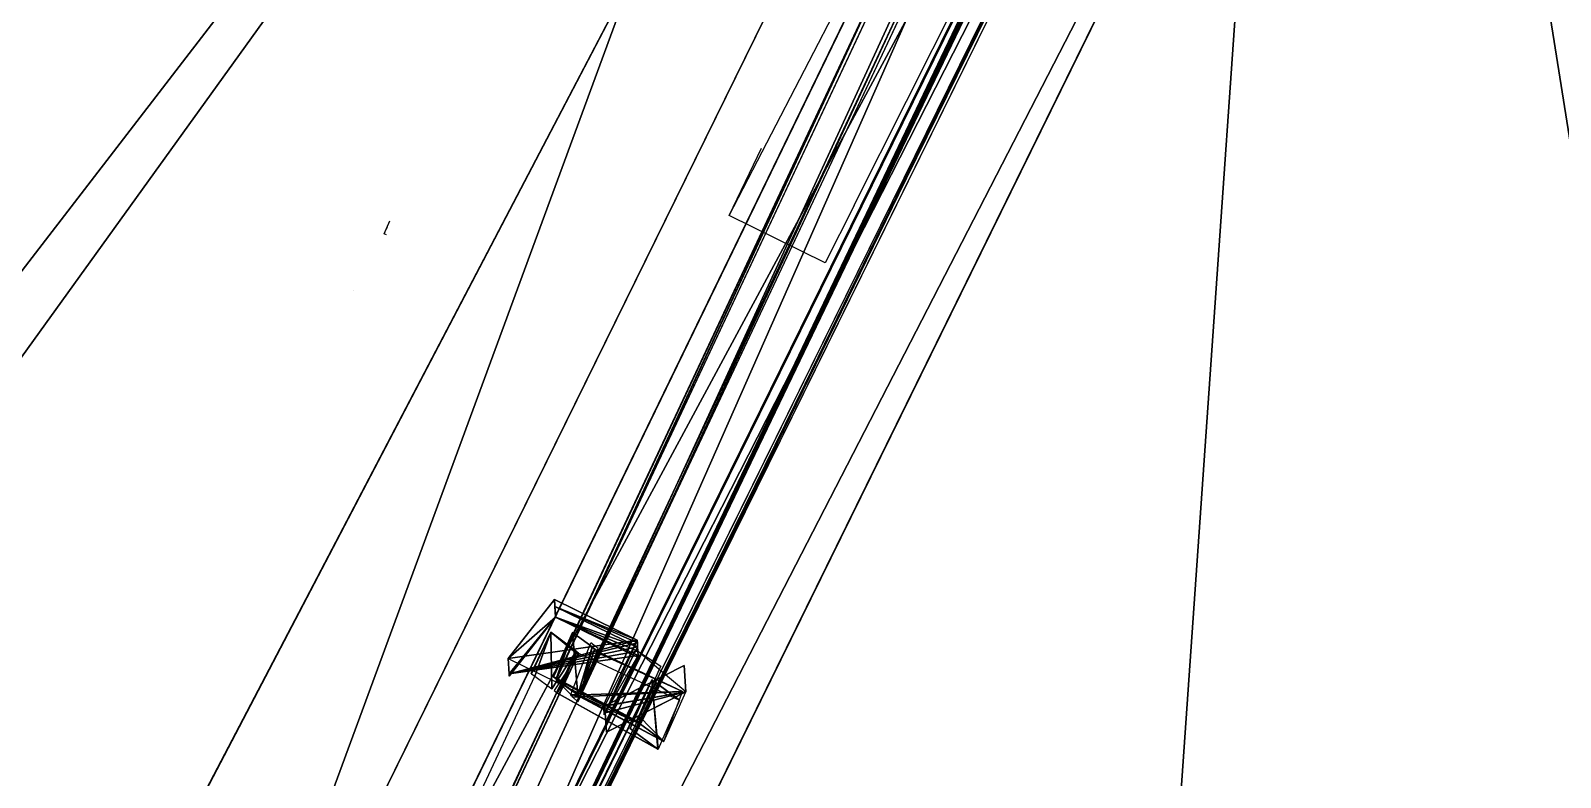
# Model space of a CAD drawing. Extents: x -273 to 66, y -64 to 315.
# Drawn here: x -10.475 to -6.105, y -6.295 to -4.159 of the extents above; entities that cross this region are included whole.
import ezdxf

# ---------------------------------------------------------------- set-up
doc = ezdxf.new("R2010")
doc.units = 0
doc.header["$MEASUREMENT"] = 0
doc.layers.get('0').update_dxf_attribs({"color": 13, "linetype": 'CONTINUOUS'})

# ---------------------------------------------------------------- blocks, each defined once
blk = doc.blocks.new('HOUSE')
at = {"color": 0}
for p, q in [((126.817, 361.542, -69.233), (126.817, 623.588, -68.536)), ((130.347, 548.681, -109.745), (131.93, 623.253, -109.371)), ((137.295, 622.832, -108.441), (136.719, 552.482, -109.454)), ((139.441, 371.364, -117.679), (138.545, 622.773, -117.679)), ((137.13, 622.482, -118.747), (137.144, 502.773, -118.747)), ((137.13, 622.482, -118.747), (139.457, 366.9, -118.747)), ((136.584, 619.267, -72.695), (139.519, 366.798, -72.695)), ((137.144, 502.773, -108.375), (137.13, 619.008, -108.375)), ((137.144, 502.773, -108.375), (137.13, 619.008, -108.375)), ((137.144, 502.773, -108.375), (137.13, 619.008, -108.375)), ((137.144, 619.008, -108.375), (137.144, 502.773, -108.375)), ((137.144, 619.008, -108.375), (137.144, 502.773, -108.375)), ((131.055, 618.071, -107.395), (132.088, 422.486, -107.395)), ((144.441, 610.943, -68.569), (144.441, 361.542, -69.233)), ((138.67, 572.446, -109.13), (138.625, 519.37, -108.868)), ((138.729, 571.027, -109.13), (139.457, 367.025, -109.13)), ((133.03, 519.573, -107.937), (132.116, 569.627, -108.844)), ((133.247, 519.58, -103.032), (132.333, 569.634, -103.94)), ((130.347, 548.681, -109.749), (130.311, 553.116, -109.732)), ((136.731, 552.482, -109.738), (136.694, 548.684, -109.755)), ((136.719, 552.482, -109.458), (136.719, 552.482, -109.454)), ((136.719, 552.482, -109.467), (136.731, 552.482, -109.738)), ((136.719, 552.482, -109.458), (136.719, 552.482, -109.467)), ((136.682, 548.683, -109.475), (130.347, 548.681, -109.749)), ((130.347, 548.681, -109.745), (130.347, 548.681, -109.749)), ((136.694, 548.684, -109.755), (136.682, 548.683, -109.475)), ((136.682, 548.683, -109.475), (136.682, 548.683, -109.462)), ((137.851, 544.095, -109.493), (137.851, 544.095, -109.764)), ((137.851, 544.095, -109.484), (137.851, 544.095, -109.493)), ((137.851, 544.095, -109.484), (137.851, 544.095, -109.48)), ((112.469, 538.705, -109.469), (112.438, 539.54, -109.469)), ((112.427, 539.159, -101.497), (112.429, 539.225, -101.497)), ((112.427, 539.159, -108.787), (112.427, 539.159, -108.822)), ((112.634, 538.705, -109.469), (112.469, 538.705, -109.469)), ((112.634, 534.355, -160.045), (112.634, 534.355, -159.689)), ((131.62, 522.77, -110.512), (130.705, 518.42, -110.512)), ((130.705, 518.42, -193.029), (131.62, 522.77, -193.029)), ((137.08, 522.77, -120.448), (130.705, 518.42, -120.448)), ((130.705, 518.42, -193.029), (137.08, 522.77, -193.029)), ((131.62, 522.77, -160.721), (131.62, 522.816, -110.488)), ((137.08, 522.77, -160.721), (131.62, 522.77, -160.721)), ((131.62, 522.77, -160.721), (137.08, 522.77, -161.087)), ((131.62, 522.77, -192.788), (137.08, 522.77, -192.696)), ((131.62, 522.77, -192.788), (131.62, 522.77, -160.721)), ((131.62, 522.77, -160.721), (137.08, 522.77, -161.087)), ((131.62, 522.77, -160.721), (131.62, 522.77, -110.512)), ((131.62, 522.77, -192.788), (131.62, 522.77, -160.721)), ((131.62, 522.77, -193.029), (131.62, 522.77, -192.788)), ((137.08, 522.77, -110.512), (131.62, 522.77, -110.512)), ((137.08, 522.77, -160.721), (131.62, 522.77, -160.721)), ((131.62, 522.77, -160.721), (131.62, 522.77, -110.512)), ((132.91, 522.427, -107.946), (134.154, 522.469, -79.782)), ((133.03, 519.573, -107.937), (132.91, 522.427, -107.946)), ((134.265, 519.374, -79.772), (133.984, 522.653, -79.776)), ((134.154, 522.469, -79.782), (134.168, 522.469, -79.474)), ((134.602, 519.626, -72.35), (134.154, 522.469, -79.782)), ((134.602, 519.626, -72.35), (134.154, 522.469, -79.782)), ((134.315, 522.475, -76.125), (134.63, 522.485, -69.001)), ((134.75, 519.631, -68.992), (134.46, 522.669, -68.995)), ((134.63, 522.485, -69.001), (134.745, 519.746, -68.993)), ((134.63, 522.485, -69.001), (134.745, 519.746, -68.993)), ((137.08, 522.77, -140.585), (138.486, 522.929, -108.646)), ((138.495, 522.712, -108.645), (137.08, 522.77, -140.585)), ((137.08, 522.77, -140.585), (137.08, 522.77, -120.448)), ((137.08, 522.77, -120.448), (137.08, 518.42, -120.448)), ((137.08, 522.77, -161.087), (137.08, 518.42, -160.732)), ((137.08, 522.77, -161.087), (137.08, 522.77, -160.721)), ((137.08, 522.77, -161.087), (137.08, 518.42, -160.732)), ((137.08, 518.42, -161.087), (137.08, 522.77, -161.087)), ((137.08, 522.77, -161.087), (137.08, 522.77, -160.721)), ((137.08, 518.42, -161.087), (137.08, 522.77, -161.087)), ((137.08, 518.42, -192.785), (137.08, 522.77, -192.696)), ((137.08, 522.77, -192.696), (137.08, 522.77, -180.759)), ((137.08, 522.77, -192.696), (137.08, 522.77, -180.759)), ((137.08, 522.77, -161.087), (137.08, 522.77, -160.721)), ((137.08, 522.77, -140.585), (137.08, 522.77, -120.448)), ((137.08, 522.77, -193.029), (137.08, 522.77, -192.696)), ((137.08, 522.77, -192.696), (137.08, 522.77, -180.759)), ((137.08, 522.77, -120.448), (137.08, 522.77, -110.512)), ((137.08, 522.77, -140.585), (137.08, 522.77, -120.448)), ((140.247, 522.64, -69.1), (137.08, 518.42, -69.1)), ((137.08, 518.42, -193.029), (140.247, 522.64, -193.029)), ((138.486, 522.929, -108.646), (138.495, 522.712, -108.645)), ((138.495, 522.712, -108.645), (138.621, 519.718, -108.636)), ((140.382, 519.43, -69.09), (140.07, 522.581, -69.227)), ((140.382, 519.43, -69.09), (140.247, 522.64, -69.1)), ((131.759, 521.849, -109.272), (131.771, 521.85, -108.992)), ((131.802, 519.147, -109.261), (131.759, 521.849, -109.272)), ((131.771, 521.85, -108.992), (131.772, 521.85, -108.979)), ((131.772, 521.85, -108.979), (133.373, 521.904, -72.703)), ((133.373, 521.904, -72.703), (133.375, 521.811, -72.703)), ((133.373, 521.904, -72.703), (133.375, 521.811, -72.703)), ((133.385, 521.905, -72.448), (133.375, 521.811, -72.703)), ((133.385, 521.905, -72.448), (133.375, 521.811, -72.703)), ((133.421, 521.906, -71.631), (133.385, 521.905, -72.448)), ((133.528, 521.91, -69.21), (133.421, 521.906, -71.631)), ((133.528, 521.91, -69.21), (133.421, 521.906, -71.631)), ((133.421, 521.906, -71.631), (133.436, 520.965, -71.627)), ((133.528, 521.91, -69.21), (133.529, 521.85, -69.21)), ((133.535, 521.91, -69.046), (133.528, 521.91, -69.21)), ((133.528, 521.91, -69.21), (133.529, 521.85, -69.21)), ((133.528, 521.91, -69.21), (133.529, 521.85, -69.21)), ((133.535, 521.91, -69.046), (133.529, 521.85, -69.21)), ((133.535, 521.91, -69.046), (133.529, 521.85, -69.21)), ((133.529, 521.85, -69.21), (133.571, 519.207, -69.199)), ((138.368, 521.966, -109.262), (138.324, 468.89, -109)), ((138.639, 521.975, -103.135), (138.368, 521.966, -109.262)), ((138.639, 521.975, -103.135), (138.368, 521.966, -109.262)), ((138.368, 521.966, -109.267), (138.501, 518.812, -109.257)), ((138.368, 521.966, -109.262), (138.368, 521.966, -109.267)), ((138.839, 521.982, -98.598), (138.639, 521.975, -103.135)), ((140.125, 522.026, -69.484), (140.273, 518.872, -69.126)), ((133.436, 520.965, -71.627), (133.251, 519.196, -76.457)), ((133.436, 520.965, -71.627), (133.464, 519.203, -71.619)), ((133, 519.572, -108.636), (138.625, 519.37, -108.868)), ((133.001, 519.572, -108.611), (133, 519.572, -108.636)), ((133.001, 519.572, -108.611), (133.03, 519.573, -107.937)), ((133.055, 519.574, -107.383), (133.03, 519.573, -107.937)), ((133.055, 519.574, -107.383), (133.03, 519.573, -107.937)), ((133.055, 519.574, -107.383), (133.03, 519.573, -107.937)), ((133.223, 519.579, -103.586), (133.055, 519.574, -107.383)), ((133.223, 519.579, -103.586), (133.055, 519.574, -107.383)), ((133.223, 519.579, -103.586), (133.055, 519.574, -107.383)), ((133.223, 519.579, -103.586), (133.221, 519.537, -103.586)), ((134.265, 519.374, -79.772), (133.221, 519.537, -103.586)), ((133.247, 519.58, -103.032), (133.223, 519.579, -103.586)), ((133.247, 519.58, -103.032), (133.223, 519.579, -103.586)), ((133.247, 519.58, -103.032), (133.223, 519.579, -103.586)), ((133.247, 519.58, -103.032), (133.223, 519.579, -103.586)), ((134.425, 519.349, -76.114), (134.261, 519.343, -79.834)), ((134.602, 519.626, -72.35), (134.265, 519.374, -79.772)), ((134.602, 519.626, -72.35), (134.265, 519.374, -79.772)), ((134.425, 519.349, -76.114), (134.265, 519.374, -79.772)), ((134.425, 519.349, -76.114), (134.75, 519.631, -68.992)), ((134.425, 519.349, -76.114), (134.75, 519.631, -68.992)), ((134.425, 519.349, -76.114), (134.75, 519.631, -68.992)), ((134.75, 519.62, -68.992), (134.425, 519.349, -76.114)), ((134.75, 519.62, -68.992), (134.425, 519.349, -76.114)), ((134.75, 519.62, -68.992), (134.425, 519.349, -76.114)), ((134.764, 519.3, -68.991), (134.425, 519.349, -76.114)), ((134.615, 519.627, -72.042), (134.602, 519.626, -72.35)), ((134.615, 519.627, -72.042), (134.602, 519.626, -72.35)), ((134.615, 519.627, -72.042), (134.602, 519.626, -72.35)), ((134.615, 519.627, -72.042), (134.602, 519.626, -72.35)), ((134.615, 519.627, -72.042), (134.75, 519.631, -68.992)), ((134.615, 519.627, -72.042), (134.75, 519.631, -68.992)), ((134.615, 519.627, -72.042), (134.75, 519.631, -68.992)), ((134.615, 519.627, -72.042), (134.75, 519.631, -68.992)), ((134.745, 519.746, -68.993), (134.763, 519.632, -68.693)), ((134.745, 519.746, -68.993), (134.75, 519.631, -68.992)), ((134.745, 519.746, -68.993), (134.75, 519.631, -68.992)), ((134.745, 519.746, -68.993), (134.763, 519.632, -68.693)), ((134.745, 519.746, -68.993), (134.75, 519.631, -68.992)), ((134.745, 519.746, -68.993), (134.75, 519.631, -68.992)), ((134.763, 519.632, -68.693), (134.75, 519.62, -68.992)), ((134.763, 519.632, -68.693), (134.75, 519.62, -68.992)), ((134.763, 519.632, -68.693), (134.75, 519.62, -68.992)), ((134.75, 519.631, -68.992), (134.75, 519.62, -68.992)), ((140.382, 519.43, -69.09), (134.75, 519.631, -68.992)), ((134.75, 519.631, -68.992), (134.756, 519.631, -68.857)), ((140.382, 519.43, -69.09), (134.75, 519.631, -68.992)), ((134.75, 519.631, -68.992), (134.756, 519.631, -68.857)), ((134.75, 519.631, -68.992), (134.756, 519.631, -68.857)), ((134.75, 519.631, -68.992), (134.756, 519.631, -68.857)), ((140.382, 519.43, -69.09), (134.75, 519.631, -68.992)), ((134.75, 519.631, -68.992), (134.756, 519.631, -68.857)), ((134.75, 519.631, -68.992), (134.75, 519.62, -68.992)), ((134.75, 519.631, -68.992), (134.75, 519.62, -68.992)), ((134.75, 519.62, -68.992), (134.764, 519.3, -68.991)), ((134.756, 519.631, -68.857), (134.763, 519.632, -68.693)), ((134.756, 519.631, -68.857), (134.763, 519.632, -68.693)), ((134.756, 519.631, -68.857), (134.763, 519.632, -68.693)), ((134.756, 519.631, -68.857), (134.763, 519.632, -68.693)), ((138.621, 519.718, -108.636), (138.625, 519.37, -108.868)), ((138.625, 519.37, -108.868), (138.896, 519.379, -102.74)), ((138.625, 519.37, -108.868), (138.896, 519.379, -102.74)), ((138.625, 519.37, -108.868), (138.896, 519.379, -102.74)), ((138.896, 519.379, -102.74), (140.382, 519.43, -69.09)), ((138.896, 519.379, -102.74), (140.382, 519.43, -69.09)), ((131.814, 519.147, -108.99), (131.802, 519.147, -109.261)), ((131.815, 519.147, -108.981), (131.814, 519.147, -108.99)), ((131.815, 519.147, -108.981), (132.031, 519.155, -104.072)), ((133.251, 519.196, -76.457), (133.464, 519.203, -71.619)), ((133.464, 519.203, -71.619), (133.571, 519.207, -69.199)), ((133.571, 519.207, -69.199), (140.258, 518.871, -69.474)), ((140.273, 518.872, -69.126), (133.571, 519.207, -69.199)), ((138.501, 518.812, -109.257), (140.258, 518.871, -69.474)), ((140.258, 518.871, -69.474), (140.273, 518.872, -69.126)), ((140.258, 518.871, -69.474), (140.273, 518.872, -69.126)), ((130.705, 518.42, -193.029), (137.08, 518.42, -193.029)), ((130.705, 518.42, -121.937), (130.705, 518.42, -193.029)), ((130.705, 518.42, -120.448), (130.705, 518.42, -121.937)), ((130.705, 518.42, -110.512), (130.705, 518.42, -120.448)), ((130.705, 518.42, -120.448), (130.705, 518.42, -121.937)), ((130.705, 518.42, -121.937), (130.705, 518.42, -193.029)), ((137.08, 518.42, -120.448), (137.08, 518.42, -160.732)), ((137.08, 518.42, -160.732), (137.08, 518.42, -161.087)), ((137.08, 518.295, -192.788), (137.08, 518.42, -192.785)), ((137.08, 518.42, -160.732), (137.08, 518.42, -161.087)), ((137.08, 518.42, -160.732), (137.08, 518.295, -160.721)), ((137.08, 518.42, -69.1), (137.08, 518.42, -120.448)), ((137.08, 518.42, -192.785), (137.08, 518.42, -193.029)), ((137.08, 518.42, -160.732), (137.08, 518.42, -161.087)), ((137.08, 518.42, -120.448), (137.08, 518.42, -160.732)), ((137.08, 518.295, -160.721), (137.08, 518.295, -192.788))]:
    blk.add_line(p, q, dxfattribs=at)
at = {"color": 17}
for p, q in [((139.457, 366.9, -102.793), (137.13, 622.482, -102.793)), ((139.394, 379.01, -69.233), (136.602, 619.172, -69.233)), ((138.781, 468.63, -108.375), (138.781, 619.008, -108.375)), ((132.113, 417.736, -103.176), (131.055, 618.071, -103.176)), ((134.763, 519.632, -68.693), (133.836, 572.389, -68.914)), ((138.896, 519.379, -102.74), (138.94, 572.455, -103.002)), ((133.806, 564.928, -72.539), (134.602, 519.626, -72.35)), ((134.46, 522.669, -68.995), (133.984, 522.653, -79.776)), ((134.168, 522.469, -79.474), (134.315, 522.475, -76.125)), ((134.168, 522.469, -79.474), (134.615, 519.627, -72.042)), ((134.168, 522.469, -79.474), (134.615, 519.627, -72.042)), ((134.315, 522.475, -76.125), (134.745, 519.746, -68.993)), ((134.315, 522.475, -76.125), (134.745, 519.746, -68.993)), ((134.464, 522.428, -69.002), (140.07, 522.581, -69.227)), ((134.63, 522.485, -69.001), (140.07, 522.581, -69.227)), ((140.07, 522.581, -69.227), (134.75, 519.631, -68.992)), ((140.07, 522.581, -69.227), (134.75, 519.631, -68.992)), ((137.08, 522.77, -160.721), (137.08, 522.77, -140.585)), ((137.08, 522.77, -180.759), (137.08, 522.77, -161.087)), ((137.08, 522.77, -180.759), (137.08, 522.77, -161.087)), ((137.08, 522.77, -160.721), (137.08, 522.77, -140.585)), ((137.08, 522.77, -180.759), (137.08, 522.77, -161.087)), ((137.08, 522.77, -160.721), (137.08, 522.77, -140.585)), ((140.247, 522.64, -69.1), (138.495, 522.712, -108.645)), ((140.247, 522.64, -193.029), (140.247, 522.64, -69.1)), ((133.375, 521.811, -72.703), (133.101, 519.191, -79.859)), ((133.385, 521.905, -72.448), (133.373, 521.904, -72.703)), ((133.375, 521.811, -72.703), (134.301, 469.147, -72.483)), ((133.529, 521.85, -69.21), (133.436, 520.965, -71.627)), ((133.529, 521.85, -69.21), (133.436, 520.965, -71.627)), ((133.528, 521.91, -69.21), (140.125, 522.026, -69.484)), ((134.462, 469.152, -68.826), (133.535, 521.91, -69.046)), ((138.595, 468.899, -102.873), (138.639, 521.975, -103.135)), ((140.125, 522.026, -69.484), (138.839, 521.982, -98.598)), ((134.602, 519.626, -72.35), (133.247, 519.58, -103.032)), ((134.602, 519.626, -72.35), (133.247, 519.58, -103.032)), ((134.602, 519.626, -72.35), (133.247, 519.58, -103.032)), ((140.382, 519.43, -69.09), (134.756, 519.631, -68.857)), ((132.031, 519.155, -104.072), (133.101, 519.191, -79.859)), ((132.946, 469.101, -103.165), (132.031, 519.155, -104.072)), ((137.08, 518.42, -161.087), (137.08, 518.42, -192.785)), ((137.08, 518.42, -161.087), (137.08, 518.42, -192.785)), ((137.08, 518.42, -161.087), (137.08, 518.42, -192.785))]:
    blk.add_line(p, q, dxfattribs=at)
at = {"color": 0}
mesh = blk.add_polyface(dxfattribs=at)
corners = [(136.601, 623.588, -68.536), (126.817, 361.542, -69.233), (126.817, 623.588, -68.536), (139.597, 361.542, -69.233), (144.441, 623.588, -68.536), (144.441, 361.542, -69.233), (144.441, 610.943, -68.569)]
mesh.append_faces([[corners[k] for k in face] for face in [(0, 1, 2), (5, 4, 6)]], dxfattribs={"vtx0": -1, "color": 0})
mesh.append_faces([[corners[k] for k in face] for face in [(1, 0, 3), (3, 4, 5)]], dxfattribs={"vtx0": -1, "vtx1": -1, "color": 0})
mesh.append_faces([[corners[k] for k in face] for face in [(3, 0, 4)]], dxfattribs={"vtx0": -1, "vtx2": -1, "color": 0})
mesh = blk.add_polyface(dxfattribs=at)
corners = [(137.13, 619.008, -108.375), (137.144, 502.773, -118.747), (137.144, 502.773, -108.375), (137.13, 622.482, -118.747), (137.13, 622.482, -108.375)]
mesh.append_faces([[corners[k] for k in face] for face in [(0, 1, 2), (3, 0, 4)]], dxfattribs={"vtx0": -1, "color": 0})
mesh.append_faces([[corners[k] for k in face] for face in [(1, 0, 3)]], dxfattribs={"vtx0": -1, "vtx1": -1, "color": 0})
at = {"color": 17}
mesh = blk.add_polyface(dxfattribs=at)
corners = [(137.13, 622.482, -118.747), (139.457, 366.9, -102.793), (139.457, 366.9, -118.747), (137.13, 622.482, -102.793), (137.13, 622.482, -108.375)]
mesh.append_faces([[corners[k] for k in face] for face in [(0, 1, 2), (3, 0, 4)]], dxfattribs={"vtx0": -1, "color": 17})
mesh.append_faces([[corners[k] for k in face] for face in [(1, 0, 3)]], dxfattribs={"vtx0": -1, "vtx1": -1, "color": 17})
mesh = blk.add_polyface(dxfattribs=at)
corners = [(139.519, 366.798, -72.695), (139.394, 379.01, -69.233), (139.537, 366.703, -69.233), (136.584, 619.267, -72.695), (136.602, 619.172, -69.233)]
mesh.append_faces([[corners[k] for k in face] for face in [(0, 1, 2), (1, 3, 4)]], dxfattribs={"vtx0": -1, "color": 17})
mesh.append_faces([[corners[k] for k in face] for face in [(1, 0, 3)]], dxfattribs={"vtx0": -1, "vtx2": -1, "color": 17})
at = {"color": 0}
mesh = blk.add_polyface(dxfattribs=at)
corners = [(138.781, 619.008, -108.375), (137.144, 502.773, -108.375), (137.144, 619.008, -108.375), (138.781, 468.63, -108.375), (138.781, 369.177, -108.375), (17.281, 619.008, -108.375), (62.288, 369.177, -108.375), (17.281, 369.177, -108.375), (112.657, 619.008, -108.375), (70.511, 369.177, -108.375), (132.367, 619.008, -108.375), (137.13, 619.008, -108.375)]
mesh.append_faces([[corners[k] for k in face] for face in [(0, 1, 2), (5, 6, 7), (1, 10, 11)]], dxfattribs={"vtx0": -1, "color": 0})
mesh.append_faces([[corners[k] for k in face] for face in [(6, 8, 9), (9, 8, 4)]], dxfattribs={"vtx0": -1, "vtx1": -1, "color": 0})
mesh.append_faces([[corners[k] for k in face] for face in [(4, 10, 1)]], dxfattribs={"vtx0": -1, "vtx1": -1, "vtx2": -1, "color": 0})
mesh.append_faces([[corners[k] for k in face] for face in [(1, 0, 3), (1, 3, 4), (6, 5, 8), (4, 8, 10)]], dxfattribs={"vtx0": -1, "vtx2": -1, "color": 0})
mesh = blk.add_polyface(dxfattribs=at)
corners = [(137.144, 502.773, -108.375), (137.13, 619.008, -108.375), (137.144, 619.008, -108.375)]
mesh.append_faces([[corners[k] for k in face] for face in [(0, 1, 2)]], dxfattribs={"color": 0})
at = {"color": 17}
mesh = blk.add_polyface(dxfattribs=at)
corners = [(131.055, 618.071, -103.176), (132.113, 417.736, -107.395), (132.113, 417.736, -103.176), (132.113, 417.781, -107.395), (132.088, 422.486, -107.395), (131.055, 618.071, -107.395)]
mesh.append_faces([[corners[k] for k in face] for face in [(0, 1, 2), (4, 0, 5)]], dxfattribs={"vtx0": -1, "color": 17})
mesh.append_faces([[corners[k] for k in face] for face in [(1, 0, 3), (3, 0, 4)]], dxfattribs={"vtx0": -1, "vtx1": -1, "color": 17})
mesh = blk.add_polyface(dxfattribs=at)
corners = [(134.615, 519.627, -72.042), (133.806, 564.928, -72.539), (134.602, 519.626, -72.35), (134.75, 519.631, -68.992), (134.756, 519.631, -68.857), (134.763, 519.632, -68.693), (133.836, 572.389, -68.914), (133.83, 572.33, -69.077), (133.676, 572.291, -72.57), (133.686, 572.384, -72.315), (133.829, 572.389, -69.077), (133.722, 572.386, -71.498)]
mesh.append_faces([[corners[k] for k in face] for face in [(0, 1, 2), (9, 10, 11)]], dxfattribs={"vtx0": -1, "color": 17})
mesh.append_faces([[corners[k] for k in face] for face in [(1, 7, 8)]], dxfattribs={"vtx0": -1, "vtx1": -1, "color": 17})
mesh.append_faces([[corners[k] for k in face] for face in [(1, 0, 3), (1, 3, 4), (1, 4, 5), (1, 5, 6), (1, 6, 7), (7, 9, 8), (9, 7, 10)]], dxfattribs={"vtx0": -1, "vtx2": -1, "color": 17})
mesh = blk.add_polyface(dxfattribs=at)
corners = [(138.67, 572.446, -109.13), (138.896, 519.379, -102.74), (138.625, 519.37, -108.868), (138.94, 572.455, -103.002)]
mesh.append_faces([[corners[k] for k in face] for face in [(0, 1, 2), (1, 0, 3)]], dxfattribs={"vtx0": -1, "color": 17})
mesh = blk.add_polyface(dxfattribs=at)
corners = [(133.055, 519.574, -107.383), (132.116, 569.627, -108.844), (133.03, 519.573, -107.937), (133.223, 519.579, -103.586), (133.247, 519.58, -103.032), (132.333, 569.634, -103.94)]
mesh.append_faces([[corners[k] for k in face] for face in [(0, 1, 2), (1, 4, 5)]], dxfattribs={"vtx0": -1, "color": 17})
mesh.append_faces([[corners[k] for k in face] for face in [(1, 0, 3), (1, 3, 4)]], dxfattribs={"vtx0": -1, "vtx2": -1, "color": 17})
mesh = blk.add_polyface(dxfattribs=at)
corners = [(131.62, 522.77, -110.512), (130.705, 518.42, -120.448), (130.705, 518.42, -110.512), (130.705, 518.42, -121.937), (130.705, 518.42, -193.029), (131.62, 522.77, -193.029), (131.62, 522.77, -160.721), (131.62, 522.77, -192.788)]
mesh.append_faces([[corners[k] for k in face] for face in [(0, 1, 2), (5, 6, 7)]], dxfattribs={"vtx0": -1, "color": 17})
mesh.append_faces([[corners[k] for k in face] for face in [(1, 0, 3), (3, 0, 4), (4, 0, 5)]], dxfattribs={"vtx0": -1, "vtx1": -1, "color": 17})
mesh.append_faces([[corners[k] for k in face] for face in [(5, 0, 6)]], dxfattribs={"vtx0": -1, "vtx2": -1, "color": 17})
at = {"color": 0}
mesh = blk.add_polyface(dxfattribs=at)
corners = [(137.08, 522.77, -192.696), (130.705, 518.42, -193.029), (137.08, 522.77, -193.029), (130.705, 518.42, -121.937), (137.08, 522.77, -180.759), (137.08, 522.77, -161.087), (137.08, 522.77, -160.721), (137.08, 522.77, -140.585), (137.08, 522.77, -120.448), (130.705, 518.42, -120.448)]
mesh.append_faces([[corners[k] for k in face] for face in [(0, 1, 2), (3, 8, 9)]], dxfattribs={"vtx0": -1, "color": 0})
mesh.append_faces([[corners[k] for k in face] for face in [(1, 0, 3)]], dxfattribs={"vtx0": -1, "vtx1": -1, "color": 0})
mesh.append_faces([[corners[k] for k in face] for face in [(3, 0, 4), (3, 4, 5), (3, 5, 6), (3, 6, 7), (3, 7, 8)]], dxfattribs={"vtx0": -1, "vtx2": -1, "color": 0})
mesh = blk.add_polyface(dxfattribs=at)
corners = [(137.08, 522.77, -160.721), (137.08, 522.77, -161.087), (131.62, 522.77, -160.721)]
mesh.append_faces([[corners[k] for k in face] for face in [(0, 1, 2)]], dxfattribs={"color": 0})
at = {"color": 17}
mesh = blk.add_polyface(dxfattribs=at)
corners = [(131.62, 522.77, -160.721), (137.08, 522.77, -192.696), (131.62, 522.77, -192.788), (137.08, 522.77, -180.759), (137.08, 522.77, -161.087)]
mesh.append_faces([[corners[k] for k in face] for face in [(0, 1, 2), (3, 0, 4)]], dxfattribs={"vtx0": -1, "color": 17})
mesh.append_faces([[corners[k] for k in face] for face in [(1, 0, 3)]], dxfattribs={"vtx0": -1, "vtx1": -1, "color": 17})
mesh = blk.add_polyface(dxfattribs=at)
corners = [(131.62, 522.77, -110.512), (137.08, 522.77, -160.721), (131.62, 522.77, -160.721), (137.08, 522.77, -140.585), (137.08, 522.77, -120.448), (137.08, 522.77, -110.512)]
mesh.append_faces([[corners[k] for k in face] for face in [(0, 1, 2), (4, 0, 5)]], dxfattribs={"vtx0": -1, "color": 17})
mesh.append_faces([[corners[k] for k in face] for face in [(1, 0, 3), (3, 0, 4)]], dxfattribs={"vtx0": -1, "vtx1": -1, "color": 17})
mesh = blk.add_polyface(dxfattribs=at)
corners = [(133.055, 519.574, -107.383), (132.91, 522.427, -107.946), (133.03, 519.573, -107.937), (133.223, 519.579, -103.586), (133.247, 519.58, -103.032), (134.602, 519.626, -72.35), (134.154, 522.469, -79.782)]
mesh.append_faces([[corners[k] for k in face] for face in [(0, 1, 2), (1, 5, 6)]], dxfattribs={"vtx0": -1, "color": 17})
mesh.append_faces([[corners[k] for k in face] for face in [(1, 0, 3), (1, 3, 4), (1, 4, 5)]], dxfattribs={"vtx0": -1, "vtx2": -1, "color": 17})
at = {"color": 0}
mesh = blk.add_polyface(dxfattribs=at)
corners = [(134.615, 519.627, -72.042), (134.154, 522.469, -79.782), (134.602, 519.626, -72.35), (134.168, 522.469, -79.474)]
mesh.append_faces([[corners[k] for k in face] for face in [(0, 1, 2), (1, 0, 3)]], dxfattribs={"vtx0": -1, "color": 0})
at = {"color": 17}
mesh = blk.add_polyface(dxfattribs=at)
corners = [(134.75, 519.631, -68.992), (134.168, 522.469, -79.474), (134.615, 519.627, -72.042), (134.745, 519.746, -68.993), (134.315, 522.475, -76.125)]
mesh.append_faces([[corners[k] for k in face] for face in [(0, 1, 2), (1, 3, 4)]], dxfattribs={"vtx0": -1, "color": 17})
mesh.append_faces([[corners[k] for k in face] for face in [(1, 0, 3)]], dxfattribs={"vtx0": -1, "vtx2": -1, "color": 17})
mesh = blk.add_polyface(dxfattribs=at)
corners = [(134.63, 522.485, -69.001), (134.315, 522.475, -76.125), (134.745, 519.746, -68.993)]
mesh.append_faces([[corners[k] for k in face] for face in [(0, 1, 2)]], dxfattribs={"color": 17})
mesh = blk.add_polyface(dxfattribs=at)
corners = [(134.745, 519.746, -68.993), (140.07, 522.581, -69.227), (134.63, 522.485, -69.001), (134.75, 519.631, -68.992)]
mesh.append_faces([[corners[k] for k in face] for face in [(0, 1, 2), (1, 0, 3)]], dxfattribs={"vtx0": -1, "color": 17})
mesh = blk.add_polyface(dxfattribs=at)
corners = [(140.382, 519.43, -69.09), (140.07, 522.581, -69.227), (134.75, 519.631, -68.992)]
mesh.append_faces([[corners[k] for k in face] for face in [(0, 1, 2)]], dxfattribs={"color": 17})
mesh = blk.add_polyface(dxfattribs=at)
corners = [(137.08, 518.42, -160.732), (137.08, 522.77, -120.448), (137.08, 518.42, -120.448), (137.08, 522.77, -161.087), (137.08, 522.77, -160.721), (137.08, 522.77, -140.585)]
mesh.append_faces([[corners[k] for k in face] for face in [(0, 1, 2), (1, 4, 5)]], dxfattribs={"vtx0": -1, "color": 17})
mesh.append_faces([[corners[k] for k in face] for face in [(1, 0, 3), (1, 3, 4)]], dxfattribs={"vtx0": -1, "vtx2": -1, "color": 17})
at = {"color": 0}
mesh = blk.add_polyface(dxfattribs=at)
corners = [(137.08, 522.77, -161.087), (137.08, 518.42, -160.732), (137.08, 518.42, -161.087)]
mesh.append_faces([[corners[k] for k in face] for face in [(0, 1, 2)]], dxfattribs={"color": 0})
at = {"color": 17}
mesh = blk.add_polyface(dxfattribs=at)
corners = [(137.08, 522.77, -192.696), (137.08, 518.42, -161.087), (137.08, 518.42, -192.785), (137.08, 522.77, -161.087), (137.08, 522.77, -180.759)]
mesh.append_faces([[corners[k] for k in face] for face in [(0, 1, 2), (3, 0, 4)]], dxfattribs={"vtx0": -1, "color": 17})
mesh.append_faces([[corners[k] for k in face] for face in [(1, 0, 3)]], dxfattribs={"vtx0": -1, "vtx1": -1, "color": 17})
mesh = blk.add_polyface(dxfattribs=at)
corners = [(137.08, 518.42, -69.1), (137.08, 518.42, -160.732), (137.08, 518.42, -120.448), (140.247, 522.64, -69.1), (137.08, 518.42, -161.087), (137.08, 518.42, -192.785), (137.08, 518.42, -193.029), (140.247, 522.64, -193.029)]
mesh.append_faces([[corners[k] for k in face] for face in [(0, 1, 2), (6, 3, 7)]], dxfattribs={"vtx0": -1, "color": 17})
mesh.append_faces([[corners[k] for k in face] for face in [(1, 3, 4), (4, 3, 5), (5, 3, 6)]], dxfattribs={"vtx0": -1, "vtx1": -1, "color": 17})
mesh.append_faces([[corners[k] for k in face] for face in [(1, 0, 3)]], dxfattribs={"vtx0": -1, "vtx2": -1, "color": 17})
mesh = blk.add_polyface(dxfattribs=at)
corners = [(138.896, 519.379, -102.74), (138.621, 519.718, -108.636), (138.625, 519.37, -108.868), (140.382, 519.43, -69.09), (140.247, 522.64, -69.1), (138.495, 522.712, -108.645)]
mesh.append_faces([[corners[k] for k in face] for face in [(0, 1, 2), (1, 4, 5)]], dxfattribs={"vtx0": -1, "color": 17})
mesh.append_faces([[corners[k] for k in face] for face in [(1, 0, 3), (1, 3, 4)]], dxfattribs={"vtx0": -1, "vtx2": -1, "color": 17})
mesh = blk.add_polyface(dxfattribs=at)
corners = [(131.814, 519.147, -108.99), (131.759, 521.849, -109.272), (131.802, 519.147, -109.261), (131.815, 519.147, -108.981), (132.031, 519.155, -104.072), (133.101, 519.191, -79.859), (133.375, 521.811, -72.703), (133.373, 521.904, -72.703), (131.771, 521.85, -108.992), (131.772, 521.85, -108.979)]
mesh.append_faces([[corners[k] for k in face] for face in [(0, 1, 2), (8, 7, 9)]], dxfattribs={"vtx0": -1, "color": 17})
mesh.append_faces([[corners[k] for k in face] for face in [(1, 7, 8)]], dxfattribs={"vtx0": -1, "vtx1": -1, "color": 17})
mesh.append_faces([[corners[k] for k in face] for face in [(1, 0, 3), (1, 3, 4), (1, 4, 5), (1, 5, 6), (1, 6, 7)]], dxfattribs={"vtx0": -1, "vtx2": -1, "color": 17})
at = {"color": 0}
mesh = blk.add_polyface(dxfattribs=at)
corners = [(133.385, 521.905, -72.448), (133.373, 521.904, -72.703), (133.375, 521.811, -72.703)]
mesh.append_faces([[corners[k] for k in face] for face in [(0, 1, 2)]], dxfattribs={"color": 0})
at = {"color": 17}
mesh = blk.add_polyface(dxfattribs=at)
corners = [(134.314, 469.147, -72.175), (133.375, 521.811, -72.703), (134.301, 469.147, -72.483), (134.449, 469.152, -69.125), (134.455, 469.152, -68.99), (134.462, 469.152, -68.826), (133.529, 521.85, -69.21), (133.535, 521.91, -69.046), (133.385, 521.905, -72.448), (133.528, 521.91, -69.21), (133.421, 521.906, -71.631)]
mesh.append_faces([[corners[k] for k in face] for face in [(0, 1, 2), (6, 5, 7), (8, 9, 10)]], dxfattribs={"vtx0": -1, "color": 17})
mesh.append_faces([[corners[k] for k in face] for face in [(1, 5, 6)]], dxfattribs={"vtx0": -1, "vtx1": -1, "vtx2": -1, "color": 17})
mesh.append_faces([[corners[k] for k in face] for face in [(1, 0, 3), (1, 3, 4), (1, 4, 5), (6, 8, 1), (8, 6, 9)]], dxfattribs={"vtx0": -1, "vtx2": -1, "color": 17})
mesh = blk.add_polyface(dxfattribs=at)
corners = [(133.529, 521.85, -69.21), (133.421, 521.906, -71.631), (133.436, 520.965, -71.627), (133.528, 521.91, -69.21)]
mesh.append_faces([[corners[k] for k in face] for face in [(0, 1, 2), (1, 0, 3)]], dxfattribs={"vtx0": -1, "color": 17})
mesh = blk.add_polyface(dxfattribs=at)
corners = [(133.571, 519.207, -69.199), (133.436, 520.965, -71.627), (133.464, 519.203, -71.619), (133.529, 521.85, -69.21)]
mesh.append_faces([[corners[k] for k in face] for face in [(0, 1, 2), (1, 0, 3)]], dxfattribs={"vtx0": -1, "color": 17})
at = {"color": 0}
mesh = blk.add_polyface(dxfattribs=at)
corners = [(133.535, 521.91, -69.046), (133.528, 521.91, -69.21), (133.529, 521.85, -69.21)]
mesh.append_faces([[corners[k] for k in face] for face in [(0, 1, 2)]], dxfattribs={"color": 0})
at = {"color": 17}
mesh = blk.add_polyface(dxfattribs=at)
corners = [(138.368, 521.966, -109.262), (138.595, 468.899, -102.873), (138.324, 468.89, -109), (138.639, 521.975, -103.135)]
mesh.append_faces([[corners[k] for k in face] for face in [(0, 1, 2), (1, 0, 3)]], dxfattribs={"vtx0": -1, "color": 17})
at = {"color": 0}
mesh = blk.add_polyface(dxfattribs=at)
corners = [(138.368, 521.966, -109.267), (140.258, 518.871, -69.474), (138.501, 518.812, -109.257), (140.273, 518.872, -69.126), (140.125, 522.026, -69.484), (138.368, 521.966, -109.262), (138.639, 521.975, -103.135), (138.839, 521.982, -98.598)]
mesh.append_faces([[corners[k] for k in face] for face in [(0, 1, 2), (4, 6, 7)]], dxfattribs={"vtx0": -1, "color": 0})
mesh.append_faces([[corners[k] for k in face] for face in [(1, 0, 3), (3, 0, 4)]], dxfattribs={"vtx0": -1, "vtx1": -1, "color": 0})
mesh.append_faces([[corners[k] for k in face] for face in [(4, 0, 5), (4, 5, 6)]], dxfattribs={"vtx0": -1, "vtx2": -1, "color": 0})
at = {"color": 17}
mesh = blk.add_polyface(dxfattribs=at)
corners = [(133, 519.572, -108.636), (138.896, 519.379, -102.74), (138.625, 519.37, -108.868), (133.001, 519.572, -108.611), (133.03, 519.573, -107.937), (133.055, 519.574, -107.383), (133.223, 519.579, -103.586), (133.247, 519.58, -103.032), (134.602, 519.626, -72.35), (140.382, 519.43, -69.09), (134.615, 519.627, -72.042), (134.75, 519.631, -68.992)]
mesh.append_faces([[corners[k] for k in face] for face in [(0, 1, 2), (9, 10, 11)]], dxfattribs={"vtx0": -1, "color": 17})
mesh.append_faces([[corners[k] for k in face] for face in [(1, 8, 9)]], dxfattribs={"vtx0": -1, "vtx1": -1, "color": 17})
mesh.append_faces([[corners[k] for k in face] for face in [(1, 0, 3), (1, 3, 4), (1, 4, 5), (1, 5, 6), (1, 6, 7), (1, 7, 8), (9, 8, 10)]], dxfattribs={"vtx0": -1, "vtx2": -1, "color": 17})
at = {"color": 0}
mesh = blk.add_polyface(dxfattribs=at)
corners = [(134.602, 519.626, -72.35), (133.221, 519.537, -103.586), (134.265, 519.374, -79.772), (133.223, 519.579, -103.586), (133.247, 519.58, -103.032)]
mesh.append_faces([[corners[k] for k in face] for face in [(0, 1, 2), (3, 0, 4)]], dxfattribs={"vtx0": -1, "color": 0})
mesh.append_faces([[corners[k] for k in face] for face in [(1, 0, 3)]], dxfattribs={"vtx0": -1, "vtx1": -1, "color": 0})
at = {"color": 17}
mesh = blk.add_polyface(dxfattribs=at)
corners = [(134.75, 519.631, -68.992), (134.265, 519.374, -79.772), (134.425, 519.349, -76.114), (134.615, 519.627, -72.042), (134.602, 519.626, -72.35)]
mesh.append_faces([[corners[k] for k in face] for face in [(0, 1, 2), (1, 3, 4)]], dxfattribs={"vtx0": -1, "color": 17})
mesh.append_faces([[corners[k] for k in face] for face in [(1, 0, 3)]], dxfattribs={"vtx0": -1, "vtx2": -1, "color": 17})
at = {"color": 0}
mesh = blk.add_polyface(dxfattribs=at)
corners = [(134.75, 519.62, -68.992), (134.75, 519.631, -68.992), (134.425, 519.349, -76.114), (134.763, 519.632, -68.693), (134.756, 519.631, -68.857)]
mesh.append_faces([[corners[k] for k in face] for face in [(0, 1, 2), (1, 3, 4)]], dxfattribs={"vtx0": -1, "color": 0})
mesh.append_faces([[corners[k] for k in face] for face in [(1, 0, 3)]], dxfattribs={"vtx0": -1, "vtx2": -1, "color": 0})
mesh = blk.add_polyface(dxfattribs=at)
corners = [(134.75, 519.631, -68.992), (134.75, 519.62, -68.992), (134.425, 519.349, -76.114)]
mesh.append_faces([[corners[k] for k in face] for face in [(0, 1, 2)]], dxfattribs={"color": 0})
mesh = blk.add_polyface(dxfattribs=at)
corners = [(134.75, 519.62, -68.992), (134.425, 519.349, -76.114), (134.764, 519.3, -68.991)]
mesh.append_faces([[corners[k] for k in face] for face in [(0, 1, 2)]], dxfattribs={"color": 0})
mesh = blk.add_polyface(dxfattribs=at)
corners = [(134.756, 519.631, -68.857), (134.745, 519.746, -68.993), (134.75, 519.631, -68.992), (134.763, 519.632, -68.693)]
mesh.append_faces([[corners[k] for k in face] for face in [(0, 1, 2), (1, 0, 3)]], dxfattribs={"vtx0": -1, "color": 0})
mesh = blk.add_polyface(dxfattribs=at)
corners = [(134.763, 519.632, -68.693), (134.75, 519.631, -68.992), (134.75, 519.62, -68.992), (134.756, 519.631, -68.857)]
mesh.append_faces([[corners[k] for k in face] for face in [(0, 1, 2), (1, 0, 3)]], dxfattribs={"vtx0": -1, "color": 0})
mesh = blk.add_polyface(dxfattribs=at)
corners = [(134.756, 519.631, -68.857), (140.382, 519.43, -69.09), (134.75, 519.631, -68.992)]
mesh.append_faces([[corners[k] for k in face] for face in [(0, 1, 2)]], dxfattribs={"color": 0})
mesh = blk.add_polyface(dxfattribs=at)
corners = [(140.273, 518.872, -69.126), (133.571, 519.207, -69.199), (140.258, 518.871, -69.474)]
mesh.append_faces([[corners[k] for k in face] for face in [(0, 1, 2)]], dxfattribs={"color": 0})
mesh = blk.add_polyface(dxfattribs=at)
corners = [(137.08, 518.42, -192.785), (137.08, 518.295, -160.721), (137.08, 518.295, -192.788), (137.08, 518.42, -160.732), (137.08, 518.42, -161.087)]
mesh.append_faces([[corners[k] for k in face] for face in [(0, 1, 2), (3, 0, 4)]], dxfattribs={"vtx0": -1, "color": 0})
mesh.append_faces([[corners[k] for k in face] for face in [(1, 0, 3)]], dxfattribs={"vtx0": -1, "vtx1": -1, "color": 0})

msp = doc.modelspace()

# ---------------------------------------------------------------- linework, layer by layer
at = {"color": 0}
msp.add_line((-17.7059, -21.119), (-6.7596, -0.1829), dxfattribs=at)
msp.add_line((-17.7059, -21.119), (-6.7596, -0.1829), dxfattribs=at)

# ---------------------------------------------------------------- block references
at = {"color": 0, "extrusion": (0.000762142, -0.012594, 0.99992), "xscale": 0.04822487279999959, "yscale": 0.04822487279999978, "zscale": 0.04822487279999997, "rotation": 333.8344898806029}
msp.add_blockref('HOUSE', (-25.7921, -25.6203, 8.858), dxfattribs=at)

# ---------------------------------------------------------------- meshes
at = {"color": 0}
mesh = msp.add_polyface(dxfattribs=at)
corners = [(-11.1723, 51.3911), (-15.2857, 5.3929), (-15.6208, 62.1668), (-12.5481, 10.5911), (-1.9859, 5.0285), (-5.9667, 40.96), (-0.0307, 30.9266), (6.6056, 21.342), (-17.7059, -21.119), (-19.2898, 73.2322), (-6.7596, -0.1829), (-27.4815, 315.3231), (-25.4301, 130.899), (-25.8572, 119.249), (-24.1735, 142.4889), (-22.0938, 153.9597), (-11.9732, 146.4238), (47.0091, 60.1141), (49.4159, 53.7966), (66.3884, 0.2595), (-11.7553, 75.0548), (-9.4323, 67.3785), (-6.6671, 59.8503), (-3.4689, 52.4955), (-2.869, 49.7266), (-1.9425, 47.0492), (-0.7025, 44.5018), (0.833, 42.1208), (2.6421, 39.9405), (4.6989, 37.9921), (6.9738, 36.3034), (9.4342, 34.8988), (12.0449, 33.7984), (14.7685, 33.0179), (17.5657, 32.5686), (20.3967, 32.4568), (-273.2204, 45.101), (3.0636, -64.3076), (-25.4525, 107.5982), (-24.2181, 96.0059), (-22.1604, 84.5311), (-8.557, -25.9606), (-3.8712, -18.3499), (1.1316, -21.4301), (13.8126, -0.8333), (17.1776, 14.297), (23.42, 26.3375), (-16.073, 122.743), (-16.4903, 106.7151), (-16.5148, 114.7351), (-15.9997, 98.7101), (-15.1666, 130.7117), (-15.0446, 90.7471), (-13.7984, 138.6142), (-13.6282, 82.8531)]
mesh.append_faces([[corners[k] for k in face] for face in [(4, 6, 7), (8, 1, 10), (34, 17, 35), (47, 48, 49)]], dxfattribs={"vtx0": -1, "color": 0})
mesh.append_faces([[corners[k] for k in face] for face in [(0, 1, 2), (1, 0, 3), (3, 0, 4), (2, 8, 9), (12, 11, 14), (14, 11, 15), (15, 11, 16), (17, 11, 18), (20, 17, 21), (21, 17, 22), (22, 17, 23), (23, 17, 24), (24, 17, 25), (25, 17, 26), (26, 17, 27), (27, 17, 28), (28, 17, 29), (29, 17, 30), (30, 17, 31), (31, 17, 32), (32, 17, 33), (33, 17, 34), (36, 8, 37), (38, 36, 13), (37, 44, 19), (48, 47, 50), (50, 51, 52), (52, 53, 54), (54, 16, 20)]], dxfattribs={"vtx0": -1, "vtx1": -1, "color": 0})
mesh.append_faces([[corners[k] for k in face] for face in [(8, 2, 1), (16, 11, 17), (16, 17, 20), (8, 36, 38)]], dxfattribs={"vtx0": -1, "vtx1": -1, "vtx2": -1, "color": 0})
mesh.append_faces([[corners[k] for k in face] for face in [(4, 0, 5), (4, 5, 6), (11, 12, 13), (18, 11, 19), (13, 36, 11), (8, 38, 39), (8, 39, 40), (8, 40, 9), (37, 8, 41), (37, 41, 42), (37, 42, 43), (37, 43, 44), (19, 44, 45), (19, 45, 46), (19, 46, 18), (50, 47, 51), (52, 51, 53), (54, 53, 16)]], dxfattribs={"vtx0": -1, "vtx2": -1, "color": 0})
mesh = msp.add_polyface(dxfattribs=at)
corners = [(-25.4301, 130.899), (-25.4525, 107.5982), (-25.8572, 119.249), (-24.2181, 96.0059), (-24.1735, 142.4889), (-22.1604, 84.5311), (-22.0938, 153.9597), (-19.2898, 73.2322), (-16.073, 122.743), (-15.1666, 130.7117), (-13.7984, 138.6142), (-11.9732, 146.4238), (-16.5148, 114.7351), (-16.4903, 106.7151), (-15.6208, 62.1668), (-15.9997, 98.7101), (-15.0446, 90.7471), (-11.1723, 51.3911), (-13.6282, 82.8531), (-11.7553, 75.0548), (-9.4323, 67.3785), (-5.9667, 40.96), (-6.6671, 59.8503), (-3.4689, 52.4955), (-0.0307, 30.9266), (-2.869, 49.7266), (-1.9425, 47.0492), (-0.7025, 44.5018), (0.833, 42.1208), (6.6056, 21.342), (2.6421, 39.9405), (4.6989, 37.9921), (6.9738, 36.3034), (-12.5481, 10.5911), (-6.7596, -0.1829), (-15.2857, 5.3929), (-1.9859, 5.0285), (-3.8712, -18.3499), (1.1316, -21.4301), (13.8126, -0.8333), (9.4342, 34.8988), (12.0449, 33.7984), (14.7685, 33.0179), (17.1776, 14.297), (17.5657, 32.5686), (23.42, 26.3375), (20.3967, 32.4568), (47.0091, 60.1141), (49.4159, 53.7966), (-8.557, -25.9606), (-17.7059, -21.119)]
mesh.append_faces([[corners[k] for k in face] for face in [(0, 1, 2), (10, 6, 11), (33, 34, 35), (45, 47, 48), (34, 49, 50)]], dxfattribs={"vtx0": -1, "color": 0})
mesh.append_faces([[corners[k] for k in face] for face in [(1, 0, 3), (3, 4, 5), (5, 6, 7), (8, 6, 9), (9, 6, 10), (7, 13, 14), (13, 7, 12), (14, 16, 17), (17, 20, 21), (21, 23, 24), (24, 28, 29), (37, 36, 38), (38, 29, 39), (39, 42, 43), (43, 44, 45), (49, 34, 37)]], dxfattribs={"vtx0": -1, "vtx1": -1, "color": 0})
mesh.append_faces([[corners[k] for k in face] for face in [(7, 6, 8), (34, 36, 37), (39, 29, 32)]], dxfattribs={"vtx0": -1, "vtx1": -1, "vtx2": -1, "color": 0})
mesh.append_faces([[corners[k] for k in face] for face in [(3, 0, 4), (5, 4, 6), (7, 8, 12), (14, 13, 15), (14, 15, 16), (17, 16, 18), (17, 18, 19), (17, 19, 20), (21, 20, 22), (21, 22, 23), (24, 23, 25), (24, 25, 26), (24, 26, 27), (24, 27, 28), (29, 28, 30), (29, 30, 31), (29, 31, 32), (34, 33, 36), (38, 36, 29), (39, 32, 40), (39, 40, 41), (39, 41, 42), (43, 42, 44), (45, 44, 46), (45, 46, 47)]], dxfattribs={"vtx0": -1, "vtx2": -1, "color": 0})

doc.saveas('drawing.dxf')
